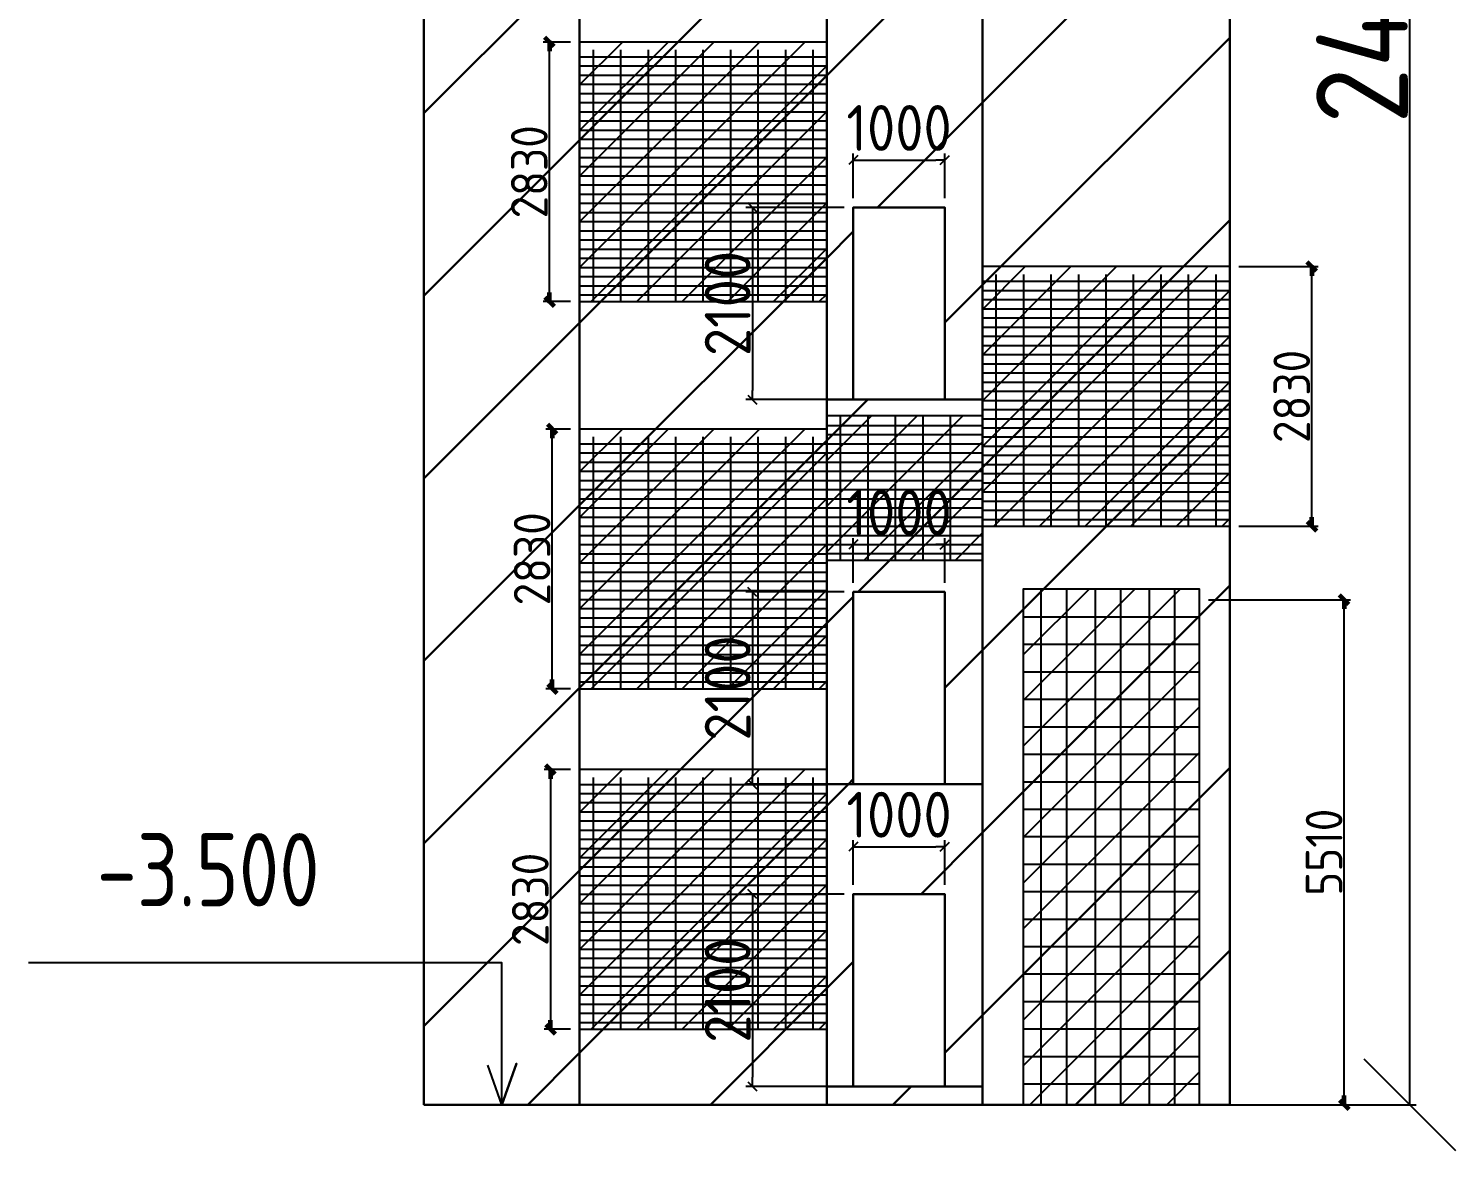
# Model space of a CAD drawing. Header units: millimetres. Extents: x -56773 to 221258, y -262288 to 26541.
# Drawn here: x 153989 to 169573, y -22477 to -10224 of the extents above; entities that cross this region are included whole.
import ezdxf

# ---------------------------------------------------------------- set-up
doc = ezdxf.new("R2010")
doc.units = ezdxf.units.MM
for name, color, linetype, lineweight in [('5.2) Алм резка', 3, 'Continuous', 60), ('5.3) Демонтаж бетона', 1, 'Continuous', 60), ('5.4) Шлифовка лиф шахт НЗ', 6, 'Continuous', 60)]:
    doc.layers.add(name, color=color, linetype=linetype, lineweight=lineweight)
doc.styles.get("Standard").update_dxf_attribs({"font": 'ГОСТ тип А.ttf'})
doc.styles.add('СПДС', font='isocpeur.ttf', dxfattribs={"width": 0.9})
doc.dimstyles.new('Размера А3', dxfattribs={"dimtxt": 200, "dimasz": 100, "dimexe": 70, "dimexo": 100, "dimgap": 20, "dimtad": 1, "dimdec": 0, "dimrnd": 10, "dimzin": 0, "dimdsep": 46, "dimtxsty": 'СПДС', "dimblk": 'ARROWHEAD_6', "dimcen": 1, "dimclrd": 256, "dimclre": 256, "dimclrt": 256, "dimazin": 0, "dimtfac": 1, "dimtdec": 0, "dimtmove": 2, "dimatfit": 3, "dimfxl": 1, "dimtolj": 1, "dimtzin": 0, "dimarcsym": 0})

# ---------------------------------------------------------------- blocks, each defined once
blk = doc.blocks.new('ARROWHEAD_6')
at = {"color": 0, "linetype": 'Continuous'}
for p, q in [((-0.5, -0.5), (0.5, 0.5)), ((0, 0), (-1, 0))]:
    blk.add_line(p, q, dxfattribs=at)
blk = doc.blocks.new('*D7040')
at = {"lineweight": -2, "transparency": 16777216}
for p, q in [((158407, 2623), (169143, 2623)), ((169073, -20977), (169073, 1623)), ((158407, -21977), (169143, -21977))]:
    blk.add_line(p, q, dxfattribs=at)
at = {"layer": 'Defpoints', "color": 0, "lineweight": 25, "transparency": 16777216}
for p in [(158307, 2623), (169073, 2623), (158307, -21977)]:
    blk.add_point(p, dxfattribs=at)
at = {"lineweight": -2, "transparency": 16777216, "xscale": 1000, "yscale": 1000, "zscale": 1000}
for p, rotation in [((169073, 2623), 90), ((169073, -21977), 270)]:
    blk.add_blockref('ARROWHEAD_6', p, dxfattribs=dict(at, rotation=rotation))
at = {"lineweight": 25, "transparency": 16777216, "insert": (168553, -9677), "char_height": 1000, "attachment_point": 5, "rotation": 90, "style": 'СПДС'}
blk.add_mtext('\\A1;24600', dxfattribs=at)
blk = doc.blocks.new('*D7060')
at = {"lineweight": -2, "transparency": 16777216}
for p, q in [((162896, -19677), (161824, -19677)), ((161894, -19777), (161894, -21677)), ((162896, -21777), (161824, -21777))]:
    blk.add_line(p, q, dxfattribs=at)
at = {"layer": 'Defpoints', "color": 0, "lineweight": 25, "transparency": 16777216}
for p in [(162996, -19677), (161894, -21777), (162996, -21777)]:
    blk.add_point(p, dxfattribs=at)
at = {"lineweight": -2, "transparency": 16777216, "xscale": 100, "yscale": 100, "zscale": 100}
for p, rotation in [((161894, -19677), 90), ((161894, -21777), 270)]:
    blk.add_blockref('ARROWHEAD_6', p, dxfattribs=dict(at, rotation=rotation))
at = {"lineweight": 25, "transparency": 16777216, "insert": (161624, -20727), "char_height": 500, "attachment_point": 5, "rotation": 90, "style": 'СПДС'}
blk.add_mtext('\\A1;2100', dxfattribs=at)
blk = doc.blocks.new('*D7061')
at = {"lineweight": -2, "transparency": 16777216}
for p, q in [((162996, -19577), (162996, -19090)), ((163096, -19160), (163896, -19160)), ((163996, -19577), (163996, -19090))]:
    blk.add_line(p, q, dxfattribs=at)
at = {"layer": 'Defpoints', "color": 0, "lineweight": 25, "transparency": 16777216}
for p in [(163996, -19160), (162996, -19677), (163996, -19677)]:
    blk.add_point(p, dxfattribs=at)
at = {"lineweight": -2, "transparency": 16777216, "xscale": 100, "yscale": 100, "zscale": 100, "rotation": 180}
blk.add_blockref('ARROWHEAD_6', (162996, -19160), dxfattribs=at)
at = {"lineweight": -2, "transparency": 16777216, "xscale": 100, "yscale": 100, "zscale": 100}
blk.add_blockref('ARROWHEAD_6', (163996, -19160), dxfattribs=at)
at = {"lineweight": 25, "transparency": 16777216, "insert": (163496, -18810), "char_height": 500, "attachment_point": 5, "style": 'СПДС'}
blk.add_mtext('\\A1;1000', dxfattribs=at)
blk = doc.blocks.new('*D7062')
at = {"lineweight": -2, "transparency": 16777216}
for p, q in [((162896, -16377), (161824, -16377)), ((161894, -16477), (161894, -18377)), ((162896, -18477), (161824, -18477))]:
    blk.add_line(p, q, dxfattribs=at)
at = {"layer": 'Defpoints', "color": 0, "lineweight": 25, "transparency": 16777216}
for p in [(162996, -16377), (161894, -18477), (162996, -18477)]:
    blk.add_point(p, dxfattribs=at)
at = {"lineweight": -2, "transparency": 16777216, "xscale": 100, "yscale": 100, "zscale": 100}
for p, rotation in [((161894, -16377), 90), ((161894, -18477), 270)]:
    blk.add_blockref('ARROWHEAD_6', p, dxfattribs=dict(at, rotation=rotation))
at = {"lineweight": 25, "transparency": 16777216, "insert": (161624, -17427), "char_height": 500, "attachment_point": 5, "rotation": 90, "style": 'СПДС'}
blk.add_mtext('\\A1;2100', dxfattribs=at)
blk = doc.blocks.new('*D7063')
at = {"lineweight": -2, "transparency": 16777216}
for p, q in [((162996, -16277), (162996, -15790)), ((163096, -15860), (163896, -15860)), ((163996, -16277), (163996, -15790))]:
    blk.add_line(p, q, dxfattribs=at)
at = {"layer": 'Defpoints', "color": 0, "lineweight": 25, "transparency": 16777216}
for p in [(163996, -15860), (162996, -16377), (163996, -16377)]:
    blk.add_point(p, dxfattribs=at)
at = {"lineweight": -2, "transparency": 16777216, "xscale": 100, "yscale": 100, "zscale": 100, "rotation": 180}
blk.add_blockref('ARROWHEAD_6', (162996, -15860), dxfattribs=at)
at = {"lineweight": -2, "transparency": 16777216, "xscale": 100, "yscale": 100, "zscale": 100}
blk.add_blockref('ARROWHEAD_6', (163996, -15860), dxfattribs=at)
at = {"lineweight": 25, "transparency": 16777216, "insert": (163496, -15510), "char_height": 500, "attachment_point": 5, "style": 'СПДС'}
blk.add_mtext('\\A1;1000', dxfattribs=at)
blk = doc.blocks.new('*D7064')
at = {"lineweight": -2, "transparency": 16777216}
for p, q in [((162896, -12177), (161824, -12177)), ((161894, -12277), (161894, -14177)), ((162896, -14277), (161824, -14277))]:
    blk.add_line(p, q, dxfattribs=at)
at = {"layer": 'Defpoints', "color": 0, "lineweight": 25, "transparency": 16777216}
for p in [(162996, -12177), (161894, -14277), (162996, -14277)]:
    blk.add_point(p, dxfattribs=at)
at = {"lineweight": -2, "transparency": 16777216, "xscale": 100, "yscale": 100, "zscale": 100}
for p, rotation in [((161894, -12177), 90), ((161894, -14277), 270)]:
    blk.add_blockref('ARROWHEAD_6', p, dxfattribs=dict(at, rotation=rotation))
at = {"lineweight": 25, "transparency": 16777216, "insert": (161624, -13227), "char_height": 500, "attachment_point": 5, "rotation": 90, "style": 'СПДС'}
blk.add_mtext('\\A1;2100', dxfattribs=at)
blk = doc.blocks.new('*D7065')
at = {"lineweight": -2, "transparency": 16777216}
for p, q in [((162996, -12077), (162996, -11590)), ((163096, -11660), (163896, -11660)), ((163996, -12077), (163996, -11590))]:
    blk.add_line(p, q, dxfattribs=at)
at = {"layer": 'Defpoints', "color": 0, "lineweight": 25, "transparency": 16777216}
for p in [(163996, -11660), (162996, -12177), (163996, -12177)]:
    blk.add_point(p, dxfattribs=at)
at = {"lineweight": -2, "transparency": 16777216, "xscale": 100, "yscale": 100, "zscale": 100, "rotation": 180}
blk.add_blockref('ARROWHEAD_6', (162996, -11660), dxfattribs=at)
at = {"lineweight": -2, "transparency": 16777216, "xscale": 100, "yscale": 100, "zscale": 100}
blk.add_blockref('ARROWHEAD_6', (163996, -11660), dxfattribs=at)
at = {"lineweight": 25, "transparency": 16777216, "insert": (163496, -11310), "char_height": 500, "attachment_point": 5, "style": 'СПДС'}
blk.add_mtext('\\A1;1000', dxfattribs=at)
blk = doc.blocks.new('*D7129')
at = {"layer": '5.3) Демонтаж бетона', "lineweight": -2, "transparency": 16777216}
for p, q in [((159907, -14599), (159639, -14599)), ((159709, -17334), (159709, -14699)), ((159907, -17434), (159639, -17434))]:
    blk.add_line(p, q, dxfattribs=at)
at = {"layer": 'Defpoints', "color": 0, "lineweight": 25, "transparency": 16777216}
for p in [(159709, -14599), (160007, -14599), (160007, -17434)]:
    blk.add_point(p, dxfattribs=at)
at = {"layer": '5.3) Демонтаж бетона', "lineweight": -2, "transparency": 16777216, "xscale": 100, "yscale": 100, "zscale": 100}
for p, rotation in [((159709, -14599), 90), ((159709, -17434), 270)]:
    blk.add_blockref('ARROWHEAD_6', p, dxfattribs=dict(at, rotation=rotation))
at = {"layer": '5.3) Демонтаж бетона', "lineweight": 25, "transparency": 16777216, "insert": (159489, -16016), "char_height": 400, "attachment_point": 5, "rotation": 90, "style": 'СПДС'}
blk.add_mtext('\\A1;2830', dxfattribs=at)
blk = doc.blocks.new('*D7130')
at = {"layer": '5.3) Демонтаж бетона', "lineweight": -2, "transparency": 16777216}
for p, q in [((159907, -18318), (159619, -18318)), ((159689, -18418), (159689, -21053)), ((159907, -21153), (159619, -21153))]:
    blk.add_line(p, q, dxfattribs=at)
at = {"layer": 'Defpoints', "color": 0, "lineweight": 25, "transparency": 16777216}
for p in [(160007, -18318), (159689, -21153), (160007, -21153)]:
    blk.add_point(p, dxfattribs=at)
at = {"layer": '5.3) Демонтаж бетона', "lineweight": -2, "transparency": 16777216, "xscale": 100, "yscale": 100, "zscale": 100}
for p, rotation in [((159689, -18318), 90), ((159689, -21153), 270)]:
    blk.add_blockref('ARROWHEAD_6', p, dxfattribs=dict(at, rotation=rotation))
at = {"layer": '5.3) Демонтаж бетона', "lineweight": 25, "transparency": 16777216, "insert": (159469, -19735), "char_height": 400, "attachment_point": 5, "rotation": 90, "style": 'СПДС'}
blk.add_mtext('\\A1;2830', dxfattribs=at)
blk = doc.blocks.new('*D7131')
at = {"layer": '5.3) Демонтаж бетона', "lineweight": -2, "transparency": 16777216}
for p, q in [((166877, -16463), (168428, -16463)), ((168358, -21877), (168358, -16563)), ((166877, -21977), (168428, -21977))]:
    blk.add_line(p, q, dxfattribs=at)
at = {"layer": 'Defpoints', "color": 0, "lineweight": 25, "transparency": 16777216}
for p in [(166777, -16463), (168358, -16463), (166777, -21977)]:
    blk.add_point(p, dxfattribs=at)
at = {"layer": '5.3) Демонтаж бетона', "lineweight": -2, "transparency": 16777216, "xscale": 100, "yscale": 100, "zscale": 100}
for p, rotation in [((168358, -16463), 90), ((168358, -21977), 270)]:
    blk.add_blockref('ARROWHEAD_6', p, dxfattribs=dict(at, rotation=rotation))
at = {"layer": '5.3) Демонтаж бетона', "lineweight": 25, "transparency": 16777216, "insert": (168138, -19220), "char_height": 400, "attachment_point": 5, "rotation": 90, "style": 'СПДС'}
blk.add_mtext('\\A1;5510', dxfattribs=at)
blk = doc.blocks.new('*D7132')
at = {"layer": '5.3) Демонтаж бетона', "lineweight": -2, "transparency": 16777216}
for p, q in [((167207, -12824), (168075, -12824)), ((168005, -15559), (168005, -12924)), ((167207, -15659), (168075, -15659))]:
    blk.add_line(p, q, dxfattribs=at)
at = {"layer": 'Defpoints', "color": 0, "lineweight": 25, "transparency": 16777216}
for p in [(167107, -12824), (168005, -12824), (167107, -15659)]:
    blk.add_point(p, dxfattribs=at)
at = {"layer": '5.3) Демонтаж бетона', "lineweight": -2, "transparency": 16777216, "xscale": 100, "yscale": 100, "zscale": 100}
for p, rotation in [((168005, -12824), 90), ((168005, -15659), 270)]:
    blk.add_blockref('ARROWHEAD_6', p, dxfattribs=dict(at, rotation=rotation))
at = {"layer": '5.3) Демонтаж бетона', "lineweight": 25, "transparency": 16777216, "insert": (167785, -14242), "char_height": 400, "attachment_point": 5, "rotation": 90, "style": 'СПДС'}
blk.add_mtext('\\A1;2830', dxfattribs=at)
blk = doc.blocks.new('*D7139')
at = {"layer": '5.3) Демонтаж бетона', "lineweight": -2, "transparency": 16777216}
for p, q in [((159907, -10372), (159608, -10372)), ((159678, -13107), (159678, -10472)), ((159907, -13207), (159608, -13207))]:
    blk.add_line(p, q, dxfattribs=at)
at = {"layer": 'Defpoints', "color": 0, "lineweight": 25, "transparency": 16777216}
for p in [(159678, -10372), (160007, -10372), (160007, -13207)]:
    blk.add_point(p, dxfattribs=at)
at = {"layer": '5.3) Демонтаж бетона', "lineweight": -2, "transparency": 16777216, "xscale": 100, "yscale": 100, "zscale": 100}
for p, rotation in [((159678, -10372), 90), ((159678, -13207), 270)]:
    blk.add_blockref('ARROWHEAD_6', p, dxfattribs=dict(at, rotation=rotation))
at = {"layer": '5.3) Демонтаж бетона', "lineweight": 25, "transparency": 16777216, "insert": (159458, -11789), "char_height": 400, "attachment_point": 5, "rotation": 90, "style": 'СПДС'}
blk.add_mtext('\\A1;2830', dxfattribs=at)
blk = doc.blocks.new('*D7151')
at = {"layer": '5.2) Алм резка', "lineweight": -2, "transparency": 16777216}
for p, q in [((159907, -14599), (159639, -14599)), ((159709, -17334), (159709, -14699)), ((159907, -17434), (159639, -17434))]:
    blk.add_line(p, q, dxfattribs=at)
at = {"layer": 'Defpoints', "color": 0, "lineweight": 25, "transparency": 16777216}
for p in [(159709, -14599), (160007, -14599), (160007, -17434)]:
    blk.add_point(p, dxfattribs=at)
at = {"layer": '5.2) Алм резка', "lineweight": -2, "transparency": 16777216, "xscale": 100, "yscale": 100, "zscale": 100}
for p, rotation in [((159709, -14599), 90), ((159709, -17434), 270)]:
    blk.add_blockref('ARROWHEAD_6', p, dxfattribs=dict(at, rotation=rotation))
at = {"layer": '5.2) Алм резка', "lineweight": 25, "transparency": 16777216, "insert": (159489, -16016), "char_height": 400, "attachment_point": 5, "rotation": 90, "style": 'СПДС'}
blk.add_mtext('\\A1;2830', dxfattribs=at)
blk = doc.blocks.new('*D7152')
at = {"layer": '5.2) Алм резка', "lineweight": -2, "transparency": 16777216}
for p, q in [((159907, -18318), (159619, -18318)), ((159689, -18418), (159689, -21053)), ((159907, -21153), (159619, -21153))]:
    blk.add_line(p, q, dxfattribs=at)
at = {"layer": 'Defpoints', "color": 0, "lineweight": 25, "transparency": 16777216}
for p in [(160007, -18318), (159689, -21153), (160007, -21153)]:
    blk.add_point(p, dxfattribs=at)
at = {"layer": '5.2) Алм резка', "lineweight": -2, "transparency": 16777216, "xscale": 100, "yscale": 100, "zscale": 100}
for p, rotation in [((159689, -18318), 90), ((159689, -21153), 270)]:
    blk.add_blockref('ARROWHEAD_6', p, dxfattribs=dict(at, rotation=rotation))
at = {"layer": '5.2) Алм резка', "lineweight": 25, "transparency": 16777216, "insert": (159469, -19735), "char_height": 400, "attachment_point": 5, "rotation": 90, "style": 'СПДС'}
blk.add_mtext('\\A1;2830', dxfattribs=at)
blk = doc.blocks.new('*D7153')
at = {"layer": '5.2) Алм резка', "lineweight": -2, "transparency": 16777216}
for p, q in [((166877, -16463), (168428, -16463)), ((168358, -21877), (168358, -16563)), ((166877, -21977), (168428, -21977))]:
    blk.add_line(p, q, dxfattribs=at)
at = {"layer": 'Defpoints', "color": 0, "lineweight": 25, "transparency": 16777216}
for p in [(166777, -16463), (168358, -16463), (166777, -21977)]:
    blk.add_point(p, dxfattribs=at)
at = {"layer": '5.2) Алм резка', "lineweight": -2, "transparency": 16777216, "xscale": 100, "yscale": 100, "zscale": 100}
for p, rotation in [((168358, -16463), 90), ((168358, -21977), 270)]:
    blk.add_blockref('ARROWHEAD_6', p, dxfattribs=dict(at, rotation=rotation))
at = {"layer": '5.2) Алм резка', "lineweight": 25, "transparency": 16777216, "insert": (168138, -19220), "char_height": 400, "attachment_point": 5, "rotation": 90, "style": 'СПДС'}
blk.add_mtext('\\A1;5510', dxfattribs=at)
blk = doc.blocks.new('*D7154')
at = {"layer": '5.2) Алм резка', "lineweight": -2, "transparency": 16777216}
for p, q in [((167207, -12824), (168075, -12824)), ((168005, -15559), (168005, -12924)), ((167207, -15659), (168075, -15659))]:
    blk.add_line(p, q, dxfattribs=at)
at = {"layer": 'Defpoints', "color": 0, "lineweight": 25, "transparency": 16777216}
for p in [(167107, -12824), (168005, -12824), (167107, -15659)]:
    blk.add_point(p, dxfattribs=at)
at = {"layer": '5.2) Алм резка', "lineweight": -2, "transparency": 16777216, "xscale": 100, "yscale": 100, "zscale": 100}
for p, rotation in [((168005, -12824), 90), ((168005, -15659), 270)]:
    blk.add_blockref('ARROWHEAD_6', p, dxfattribs=dict(at, rotation=rotation))
at = {"layer": '5.2) Алм резка', "lineweight": 25, "transparency": 16777216, "insert": (167785, -14242), "char_height": 400, "attachment_point": 5, "rotation": 90, "style": 'СПДС'}
blk.add_mtext('\\A1;2830', dxfattribs=at)
blk = doc.blocks.new('*D7161')
at = {"layer": '5.2) Алм резка', "lineweight": -2, "transparency": 16777216}
for p, q in [((159907, -10372), (159608, -10372)), ((159678, -13107), (159678, -10472)), ((159907, -13207), (159608, -13207))]:
    blk.add_line(p, q, dxfattribs=at)
at = {"layer": 'Defpoints', "color": 0, "lineweight": 25, "transparency": 16777216}
for p in [(159678, -10372), (160007, -10372), (160007, -13207)]:
    blk.add_point(p, dxfattribs=at)
at = {"layer": '5.2) Алм резка', "lineweight": -2, "transparency": 16777216, "xscale": 100, "yscale": 100, "zscale": 100}
for p, rotation in [((159678, -10372), 90), ((159678, -13207), 270)]:
    blk.add_blockref('ARROWHEAD_6', p, dxfattribs=dict(at, rotation=rotation))
at = {"layer": '5.2) Алм резка', "lineweight": 25, "transparency": 16777216, "insert": (159458, -11789), "char_height": 400, "attachment_point": 5, "rotation": 90, "style": 'СПДС'}
blk.add_mtext('\\A1;2830', dxfattribs=at)

msp = doc.modelspace()

# ---------------------------------------------------------------- hatches: boundary and pattern name
at = {"layer": '5.3) Демонтаж бетона', "lineweight": 25, "transparency": 33554687}
h = msp.add_hatch(dxfattribs=at)
h.set_pattern_fill('ANSI31', color=256, scale=111)
h.set_pattern_definition([(45, (-55357.65, 4556.85), (-249.2021, 249.2021), [])])
h.paths.add_polyline_path([(160007.189, -13206.5908), (162707.189, -13206.5908), (162707.189, -10371.6161), (160007.189, -10371.6161)])
h = msp.add_hatch(dxfattribs=at)
h.set_pattern_fill('ANSI31', color=256, scale=111)
h.set_pattern_definition([(45, (-50957.65, 2104.26), (-249.2021, 249.2021), [])])
h.paths.add_polyline_path([(164407.189, -15659.1819), (167107.189, -15659.1819), (167107.189, -12824.2072), (164407.189, -12824.2072)])
h = msp.add_hatch(dxfattribs=at)
h.set_pattern_fill('ANSI31', color=256, scale=111)
h.set_pattern_definition([(45, (-11177.44, -1924.44), (-249.2021, 249.2021), [])])
h.paths.add_polyline_path([(164407.189, -16033.2774), (162707.189, -16033.2774), (162707.189, -14448.7373), (164407.189, -14448.7373)])
h = msp.add_hatch(dxfattribs=at)
h.set_pattern_fill('ANSI31', color=256, scale=111)
h.set_pattern_definition([(45, (-55357.65, 329.53), (-249.2021, 249.2021), [])])
h.paths.add_polyline_path([(160007.189, -17433.9143), (162707.189, -17433.9143), (162707.189, -14598.9396), (160007.189, -14598.9396)])
h = msp.add_hatch(dxfattribs=at)
h.set_pattern_fill('ANSI31', color=256, scale=111)
h.paths.add_polyline_path([(166776.8956, -16346.5501), (164852.0387, -16346.5501), (164852.0387, -21976.9642), (166776.8956, -21976.9642)])
h = msp.add_hatch(dxfattribs=at)
h.set_pattern_fill('ANSI31', color=256, scale=111)
h.set_pattern_definition([(45, (-55357.65, -3389.3), (-249.2021, 249.2021), [])])
h.paths.add_polyline_path([(160007.189, -21152.7236), (162707.189, -21152.7236), (162707.189, -18317.7488), (160007.189, -18317.7488)])
at = {"layer": '5.4) Шлифовка лиф шахт НЗ', "lineweight": 30, "transparency": 33554687}
h = msp.add_hatch(dxfattribs=at)
h.set_pattern_fill('ANSI31', color=256, scale=444)
h.paths.add_polyline_path([(160007.189, 2623.0358), (158307.189, 2623.0358), (158307.189, -21976.9642), (160007.189, -21976.9642)])
h = msp.add_hatch(dxfattribs=at)
h.set_pattern_fill('ANSI31', color=256, scale=444)
h.paths.add_polyline_path([(162707.189, 2623.0358), (160007.189, 2623.0358), (160007.189, -21976.9642), (162707.189, -21976.9642)])
h = msp.add_hatch(dxfattribs=at)
h.set_pattern_fill('ANSI31', color=256, scale=444)
h.paths.add_polyline_path([(167107.189, 2623.0358), (164407.189, 2623.0358), (164407.189, -21976.9642), (167107.189, -21976.9642)])
h = msp.add_hatch(dxfattribs=at)
h.set_pattern_fill('ANSI31', color=256, scale=444)
h.paths.add_polyline_path([(164407.189, -10076.9642), (162707.189, -10076.9642), (162707.189, -14276.9642), (162995.9716, -14276.9642), (162995.9716, -12176.9642), (163995.9716, -12176.9642), (163995.9716, -14276.9642), (164407.189, -14276.9642)])
h = msp.add_hatch(dxfattribs=at)
h.set_pattern_fill('ANSI31', color=256, scale=444)
h.paths.add_polyline_path([(164407.189, -14276.9642), (162707.189, -14276.9642), (162707.189, -18476.9642), (162995.9716, -18476.9642), (162995.9716, -16376.9642), (163995.9716, -16376.9642), (163995.9716, -18476.9642), (164407.189, -18476.9642)])
h = msp.add_hatch(dxfattribs=at)
h.set_pattern_fill('ANSI31', color=256, scale=444)
h.paths.add_polyline_path([(164407.189, -18476.9642), (162707.189, -18476.9642), (162707.189, -21776.9642), (162995.9716, -21776.9642), (162995.9716, -19676.9642), (163995.9716, -19676.9642), (163995.9716, -21776.9642), (164407.189, -21776.9642)])
h = msp.add_hatch(dxfattribs=at)
h.set_pattern_fill('ANSI31', color=256, scale=444)
h.paths.add_polyline_path([(164407.189, -21776.9642), (162707.189, -21776.9642), (162707.189, -21976.9642), (164407.189, -21976.9642)])

# ---------------------------------------------------------------- linework, layer by layer
for p, q in [((160007.189, -21976.9642), (158307.189, -21976.9642)), ((160007.189, -21976.9642), (162707.189, -21976.9642)), ((164407.189, -21976.9642), (162707.189, -21976.9642)), ((164407.189, -21976.9642), (167107.189, -21976.9642))]:
    msp.add_line(p, q)
at = {"lineweight": 30}
for points in [[(158307.189, -21976.9642), (167107.189, -21976.9642), (167107.189, 2623.0358), (158307.189, 2623.0358)], [(160007.189, -21976.9642), (164407.189, -21976.9642), (164407.189, 2623.0358), (160007.189, 2623.0358)], [(162707.189, -21976.9642), (164407.189, -21976.9642), (164407.189, 2623.0358), (162707.189, 2623.0358)], [(162995.9716, -14276.9642), (163995.9716, -14276.9642), (163995.9716, -12176.9642), (162995.9716, -12176.9642)], [(162995.9716, -18476.9642), (163995.9716, -18476.9642), (163995.9716, -16376.9642), (162995.9716, -16376.9642)], [(162995.9716, -21776.9642), (163995.9716, -21776.9642), (163995.9716, -19676.9642), (162995.9716, -19676.9642)]]:
    msp.add_lwpolyline(points, close=True, dxfattribs=at)
for points in [[(164407.189, -14276.9642), (162707.189, -14276.9642)], [(164407.189, -18476.9642), (162707.189, -18476.9642)], [(164407.189, -21776.9642), (164407.189, -21776.9642), (162707.189, -21776.9642)]]:
    msp.add_lwpolyline(points, dxfattribs=at)
at = {"lineweight": 25}
for points in [[(159157.189, -21976.9642), (159157.189, -20427.0598), (153988.72, -20427.0598)], [(159157.189, -21976.9642), (159316.7831, -21527.0901), (159157.189, -21976.9642), (159004.4154, -21546.6898)]]:
    msp.add_lwpolyline(points, dxfattribs=at)
msp.add_lwpolyline([(162707.189, -21976.9642), (162707.189, -21246.4088)])
at = {"layer": '5.2) Алм резка', "lineweight": 25}
msp.add_line((165049.8607, -21976.9642), (165049.8607, -16346.5501), dxfattribs=at)
for points in [[(160007.189, -10532.4953), (162707.189, -10532.4953)], [(160158.313, -13206.5908), (160157.9917, -10457.0554)], [(160458.313, -13206.5908), (160457.9917, -10457.0554)], [(160758.313, -13206.5908), (160757.9917, -10457.0554)], [(161058.313, -13206.5908), (161057.9917, -10457.0554)], [(161358.313, -13206.5908), (161357.9917, -10457.0554)], [(161658.313, -13206.5908), (161657.9917, -10457.0554)], [(161958.313, -13206.5908), (161957.9917, -10457.0554)], [(162258.313, -13206.5908), (162257.9917, -10457.0554)], [(162558.313, -13206.5908), (162557.9917, -10457.0554)], [(160007.189, -10632.4953), (162707.189, -10632.4953)], [(160007.189, -10732.4953), (162707.189, -10732.4953)], [(160007.189, -10832.4953), (162707.189, -10832.4953)], [(160007.189, -10932.4953), (162707.189, -10932.4953)], [(160007.189, -11032.4953), (162707.189, -11032.4953)], [(160007.189, -11132.4953), (162707.189, -11132.4953)], [(160007.189, -11232.4953), (162707.189, -11232.4953)], [(160007.189, -11332.4953), (162707.189, -11332.4953)], [(160007.189, -11432.4953), (162707.189, -11432.4953)], [(160007.189, -11532.4953), (162707.189, -11532.4953)], [(160007.189, -11632.4953), (162707.189, -11632.4953)], [(160007.189, -11732.4953), (162707.189, -11732.4953)], [(160007.189, -11832.4953), (162707.189, -11832.4953)], [(160007.189, -11932.4953), (162707.189, -11932.4953)], [(160007.189, -12032.4953), (162707.189, -12032.4953)], [(160007.189, -12132.4953), (162707.189, -12132.4953)], [(160007.189, -12232.4953), (162707.189, -12232.4953)], [(160007.189, -12332.4953), (162707.189, -12332.4953)], [(160007.189, -12432.4953), (162707.189, -12432.4953)], [(160007.189, -12532.4953), (162707.189, -12532.4953)], [(160007.189, -12632.4953), (162707.189, -12632.4953)], [(160007.189, -12732.4953), (162707.189, -12732.4953)], [(160007.189, -12832.4953), (162707.189, -12832.4953)], [(160007.189, -12932.4953), (162707.189, -12932.4953)], [(164558.313, -15659.1819), (164557.9917, -12909.6465)], [(164858.313, -15659.1819), (164857.9917, -12909.6465)], [(165158.313, -15659.1819), (165157.9917, -12909.6465)], [(165458.313, -15659.1819), (165457.9917, -12909.6465)], [(165758.313, -15659.1819), (165757.9917, -12909.6465)], [(166058.313, -15659.1819), (166057.9917, -12909.6465)], [(166358.313, -15659.1819), (166357.9917, -12909.6465)], [(166658.313, -15659.1819), (166657.9917, -12909.6465)], [(166958.313, -15659.1819), (166957.9917, -12909.6465)], [(160007.189, -13032.4953), (162707.189, -13032.4953)], [(164407.189, -12985.0864), (167107.189, -12985.0864)], [(164407.189, -13085.0864), (167107.189, -13085.0864)], [(160007.189, -13132.4953), (162707.189, -13132.4953)], [(164407.189, -13185.0864), (167107.189, -13185.0864)], [(164407.189, -13285.0864), (167107.189, -13285.0864)], [(164407.189, -13385.0864), (167107.189, -13385.0864)], [(164407.189, -13485.0864), (167107.189, -13485.0864)], [(164407.189, -13585.0864), (167107.189, -13585.0864)], [(164407.189, -13685.0864), (167107.189, -13685.0864)], [(164407.189, -13785.0864), (167107.189, -13785.0864)], [(164407.189, -13885.0864), (167107.189, -13885.0864)], [(164407.189, -13985.0864), (167107.189, -13985.0864)], [(164407.189, -14085.0864), (167107.189, -14085.0864)], [(164407.189, -14185.0864), (167107.189, -14185.0864)], [(164407.189, -14285.0864), (167107.189, -14285.0864)], [(162858.313, -16033.2774), (162858.313, -14448.7373)], [(163158.313, -16033.2774), (163158.313, -14448.7373)], [(163458.313, -16033.2774), (163458.313, -14448.7373)], [(163758.313, -16033.2774), (163758.313, -14448.7373)], [(164058.313, -16033.2774), (164058.313, -14448.7373)], [(164407.189, -14385.0864), (167107.189, -14385.0864)], [(164407.189, -14485.0864), (167107.189, -14485.0864)], [(162707.189, -14559.1819), (164407.189, -14559.1819)], [(164407.189, -14585.0864), (167107.189, -14585.0864)], [(160007.189, -14759.8188), (162707.189, -14759.8188)], [(160158.313, -17433.9143), (160157.9917, -14684.3789)], [(160458.313, -17433.9143), (160457.9917, -14684.3789)], [(160758.313, -17433.9143), (160757.9917, -14684.3789)], [(161058.313, -17433.9143), (161057.9917, -14684.3789)], [(161358.313, -17433.9143), (161357.9917, -14684.3789)], [(161658.313, -17433.9143), (161657.9917, -14684.3789)], [(161958.313, -17433.9143), (161957.9917, -14684.3789)], [(162258.313, -17433.9143), (162257.9917, -14684.3789)], [(162558.313, -17433.9143), (162557.9917, -14684.3789)], [(162707.189, -14659.1819), (164407.189, -14659.1819)], [(162707.189, -14759.1819), (164407.189, -14759.1819)], [(164407.189, -14685.0864), (167107.189, -14685.0864)], [(164407.189, -14785.0864), (167107.189, -14785.0864)], [(160007.189, -14859.8188), (162707.189, -14859.8188)], [(160007.189, -14959.8188), (162707.189, -14959.8188)], [(162707.189, -14859.1819), (164407.189, -14859.1819)], [(162707.189, -14959.1819), (164407.189, -14959.1819)], [(164407.189, -14885.0864), (167107.189, -14885.0864)], [(160007.189, -15059.8188), (162707.189, -15059.8188)], [(162707.189, -15059.1819), (164407.189, -15059.1819)], [(164407.189, -14985.0864), (167107.189, -14985.0864)], [(164407.189, -15085.0864), (167107.189, -15085.0864)], [(160007.189, -15159.8188), (162707.189, -15159.8188)], [(160007.189, -15259.8188), (162707.189, -15259.8188)], [(162707.189, -15159.1819), (164407.189, -15159.1819)], [(162707.189, -15259.1819), (164407.189, -15259.1819)], [(164407.189, -15185.0864), (167107.189, -15185.0864)], [(160007.189, -15359.8188), (162707.189, -15359.8188)], [(162707.189, -15359.1819), (164407.189, -15359.1819)], [(164407.189, -15285.0864), (167107.189, -15285.0864)], [(164407.189, -15385.0864), (167107.189, -15385.0864)], [(160007.189, -15459.8188), (162707.189, -15459.8188)], [(160007.189, -15559.8188), (162707.189, -15559.8188)], [(162707.189, -15459.1819), (164407.189, -15459.1819)], [(162707.189, -15559.1819), (164407.189, -15559.1819)], [(164407.189, -15485.0864), (167107.189, -15485.0864)], [(160007.189, -15659.8188), (162707.189, -15659.8188)], [(162707.189, -15659.1819), (164407.189, -15659.1819)], [(164407.189, -15585.0864), (167107.189, -15585.0864)], [(160007.189, -15759.8188), (162707.189, -15759.8188)], [(160007.189, -15859.8188), (162707.189, -15859.8188)], [(162707.189, -15759.1819), (164407.189, -15759.1819)], [(162707.189, -15859.1819), (164407.189, -15859.1819)], [(160007.189, -15959.8188), (162707.189, -15959.8188)], [(162707.189, -15959.1819), (164407.189, -15959.1819)], [(160007.189, -16059.8188), (162707.189, -16059.8188)], [(160007.189, -16159.8188), (162707.189, -16159.8188)], [(160007.189, -16259.8188), (162707.189, -16259.8188)], [(160007.189, -16359.8188), (162707.189, -16359.8188)], [(165327.5611, -21976.9642), (165327.5611, -16346.5501)], [(165641.2061, -21976.9642), (165641.2061, -16346.5501)], [(165918.9065, -21976.9642), (165918.9065, -16346.5501)], [(166232.5516, -21976.9642), (166232.5516, -16346.5501)], [(166509.4608, -21976.9642), (166509.4608, -16346.5501)], [(160007.189, -16459.8188), (162707.189, -16459.8188)], [(160007.189, -16559.8188), (162707.189, -16559.8188)], [(160007.189, -16659.8188), (162707.189, -16659.8188)], [(164852.0387, -16649.371), (166776.8956, -16649.371)], [(160007.189, -16759.8188), (162707.189, -16759.8188)], [(160007.189, -16859.8188), (162707.189, -16859.8188)], [(160007.189, -16959.8188), (162707.189, -16959.8188)], [(164852.0387, -16949.371), (166776.8956, -16949.371)], [(160007.189, -17059.8188), (162707.189, -17059.8188)], [(160007.189, -17159.8188), (162707.189, -17159.8188)], [(160007.189, -17259.8188), (162707.189, -17259.8188)], [(164852.0387, -17249.371), (166776.8956, -17249.371)], [(160007.189, -17359.8188), (162707.189, -17359.8188)], [(164852.0387, -17549.371), (166776.8956, -17549.371)], [(164852.0387, -17849.371), (166776.8956, -17849.371)], [(164852.0387, -18149.371), (166776.8956, -18149.371)], [(160007.189, -18478.628), (162707.189, -18478.628)], [(160158.313, -21152.7236), (160157.9917, -18403.1881)], [(160458.313, -21152.7236), (160457.9917, -18403.1881)], [(160758.313, -21152.7236), (160757.9917, -18403.1881)], [(161058.313, -21152.7236), (161057.9917, -18403.1881)], [(161358.313, -21152.7236), (161357.9917, -18403.1881)], [(161658.313, -21152.7236), (161657.9917, -18403.1881)], [(161958.313, -21152.7236), (161957.9917, -18403.1881)], [(162258.313, -21152.7236), (162257.9917, -18403.1881)], [(162558.313, -21152.7236), (162557.9917, -18403.1881)], [(164852.0387, -18449.371), (166776.8956, -18449.371)], [(160007.189, -18578.628), (162707.189, -18578.628)], [(160007.189, -18678.628), (162707.189, -18678.628)], [(160007.189, -18778.628), (162707.189, -18778.628)], [(164852.0387, -18749.371), (166776.8956, -18749.371)], [(160007.189, -18878.628), (162707.189, -18878.628)], [(160007.189, -18978.628), (162707.189, -18978.628)], [(160007.189, -19078.628), (162707.189, -19078.628)], [(164852.0387, -19049.371), (166776.8956, -19049.371)], [(160007.189, -19178.628), (162707.189, -19178.628)], [(160007.189, -19278.628), (162707.189, -19278.628)], [(160007.189, -19378.628), (162707.189, -19378.628)], [(160007.189, -19478.628), (162707.189, -19478.628)], [(164852.0387, -19349.371), (166776.8956, -19349.371)], [(160007.189, -19578.628), (162707.189, -19578.628)], [(160007.189, -19678.628), (162707.189, -19678.628)], [(160007.189, -19778.628), (162707.189, -19778.628)], [(164852.0387, -19649.371), (166776.8956, -19649.371)], [(160007.189, -19878.628), (162707.189, -19878.628)], [(160007.189, -19978.628), (162707.189, -19978.628)], [(160007.189, -20078.628), (162707.189, -20078.628)], [(164852.0387, -19949.371), (166776.8956, -19949.371)], [(160007.189, -20178.628), (162707.189, -20178.628)], [(164852.0387, -20249.371), (166776.8956, -20249.371)], [(160007.189, -20278.628), (162707.189, -20278.628)], [(160007.189, -20378.628), (162707.189, -20378.628)], [(160007.189, -20478.628), (162707.189, -20478.628)], [(164852.0387, -20549.371), (166776.8956, -20549.371)], [(160007.189, -20578.628), (162707.189, -20578.628)], [(160007.189, -20678.628), (162707.189, -20678.628)], [(160007.189, -20778.628), (162707.189, -20778.628)], [(160007.189, -20878.628), (162707.189, -20878.628)], [(164852.0387, -20849.371), (166776.8956, -20849.371)], [(160007.189, -20978.628), (162707.189, -20978.628)], [(160007.189, -21078.628), (162707.189, -21078.628)], [(164852.0387, -21149.371), (166776.8956, -21149.371)], [(164852.0387, -21449.371), (166776.8956, -21449.371)], [(164852.0387, -21749.371), (166776.8956, -21749.371)]]:
    msp.add_lwpolyline(points, dxfattribs=at)
at = {"layer": '5.3) Демонтаж бетона', "lineweight": 25}
for points in [[(160007.189, -13206.5908), (162707.189, -13206.5908), (162707.189, -10371.6161), (160007.189, -10371.6161)], [(164407.189, -15659.1819), (167107.189, -15659.1819), (167107.189, -12824.2072), (164407.189, -12824.2072)], [(164407.189, -16033.2774), (162707.189, -16033.2774), (162707.189, -14448.7373), (164407.189, -14448.7373)], [(160007.189, -17433.9143), (162707.189, -17433.9143), (162707.189, -14598.9396), (160007.189, -14598.9396)], [(164852.0387, -21976.9642), (166776.8956, -21976.9642), (166776.8956, -16346.5501), (164852.0387, -16346.5501)], [(160007.189, -21152.7236), (162707.189, -21152.7236), (162707.189, -18317.7488), (160007.189, -18317.7488)]]:
    msp.add_lwpolyline(points, close=True, dxfattribs=at)

# ---------------------------------------------------------------- texts
at = {"lineweight": 30, "insert": (154733.6201, -19011.3599), "char_height": 800, "attachment_point": 1}
msp.add_mtext_dynamic_manual_height_columns('-3.500', width=7.595256, gutter_width=1, heights=[0], dxfattribs=at)

# ---------------------------------------------------------------- dimensions: what is measured, and where the dimension line sits
at = {"lineweight": 25}
for base, p1, p2, override, picture, middle in [((169072.921, 2623.0358), (158307.189, -21976.9642), (158307.189, 2623.0358), {"dimtxt": 1000, "dimasz": 1000}, '*D7040', (168552.921, -9676.9642)), ((161893.8632, -14276.9642), (162995.9716, -12176.9642), (162995.9716, -14276.9642), {"dimtxt": 500}, '*D7064', (161623.8632, -13226.9642)), ((161893.8632, -18476.9642), (162995.9716, -16376.9642), (162995.9716, -18476.9642), {"dimtxt": 500}, '*D7062', (161623.8632, -17426.9642)), ((161893.8632, -21776.9642), (162995.9716, -19676.9642), (162995.9716, -21776.9642), {"dimtxt": 500}, '*D7060', (161623.8632, -20726.9642))]:
    dim = msp.add_linear_dim(base=base, p1=p1, p2=p2, angle=90, dimstyle='Размера А3', override=override, dxfattribs=at)
    dim.commit()
    dim.dimension.update_dxf_attribs({"geometry": picture, "text_midpoint": middle})
for base, p1, p2, picture, middle in [((163995.9716, -11659.5907), (162995.9716, -12176.9642), (163995.9716, -12176.9642), '*D7065', (163495.9716, -11309.5907)), ((163995.9716, -15859.5907), (162995.9716, -16376.9642), (163995.9716, -16376.9642), '*D7063', (163495.9716, -15509.5907)), ((163995.9716, -19159.5907), (162995.9716, -19676.9642), (163995.9716, -19676.9642), '*D7061', (163495.9716, -18809.5907))]:
    dim = msp.add_linear_dim(base=base, p1=p1, p2=p2, dimstyle='Размера А3', override={"dimtxt": 500}, dxfattribs=at)
    dim.commit()
    dim.dimension.update_dxf_attribs({"geometry": picture, "text_midpoint": middle})
at = {"layer": '5.2) Алм резка', "lineweight": 25}
for base, p1, p2, picture, middle in [((159678.4015, -10371.6161), (160007.189, -13206.5908), (160007.189, -10371.6161), '*D7161', (159458.4015, -11789.1034)), ((168004.7469, -12824.2072), (167107.189, -15659.1819), (167107.189, -12824.2072), '*D7154', (167784.7469, -14241.6945)), ((159709.0776, -14598.9396), (160007.189, -17433.9143), (160007.189, -14598.9396), '*D7151', (159489.0776, -16016.4269)), ((168358.0252, -16462.8056), (166776.8956, -21976.9642), (166776.8956, -16462.8056), '*D7153', (168138.0252, -19219.8849)), ((159689.0834, -21152.7236), (160007.189, -18317.7488), (160007.189, -21152.7236), '*D7152', (159469.0834, -19735.2362))]:
    dim = msp.add_linear_dim(base=base, p1=p1, p2=p2, angle=90, dimstyle='Размера А3', override={"dimtxt": 400}, dxfattribs=at)
    dim.commit()
    dim.dimension.update_dxf_attribs({"geometry": picture, "text_midpoint": middle})
at = {"layer": '5.3) Демонтаж бетона', "lineweight": 25}
for base, p1, p2, picture, middle in [((159678.4015, -10371.6161), (160007.189, -13206.5908), (160007.189, -10371.6161), '*D7139', (159458.4015, -11789.1034)), ((168004.7469, -12824.2072), (167107.189, -15659.1819), (167107.189, -12824.2072), '*D7132', (167784.7469, -14241.6945)), ((159709.0776, -14598.9396), (160007.189, -17433.9143), (160007.189, -14598.9396), '*D7129', (159489.0776, -16016.4269)), ((168358.0252, -16462.8056), (166776.8956, -21976.9642), (166776.8956, -16462.8056), '*D7131', (168138.0252, -19219.8849)), ((159689.0834, -21152.7236), (160007.189, -18317.7488), (160007.189, -21152.7236), '*D7130', (159469.0834, -19735.2362))]:
    dim = msp.add_linear_dim(base=base, p1=p1, p2=p2, angle=90, dimstyle='Размера А3', override={"dimtxt": 400}, dxfattribs=at)
    dim.commit()
    dim.dimension.update_dxf_attribs({"geometry": picture, "text_midpoint": middle})

doc.saveas('drawing.dxf')
